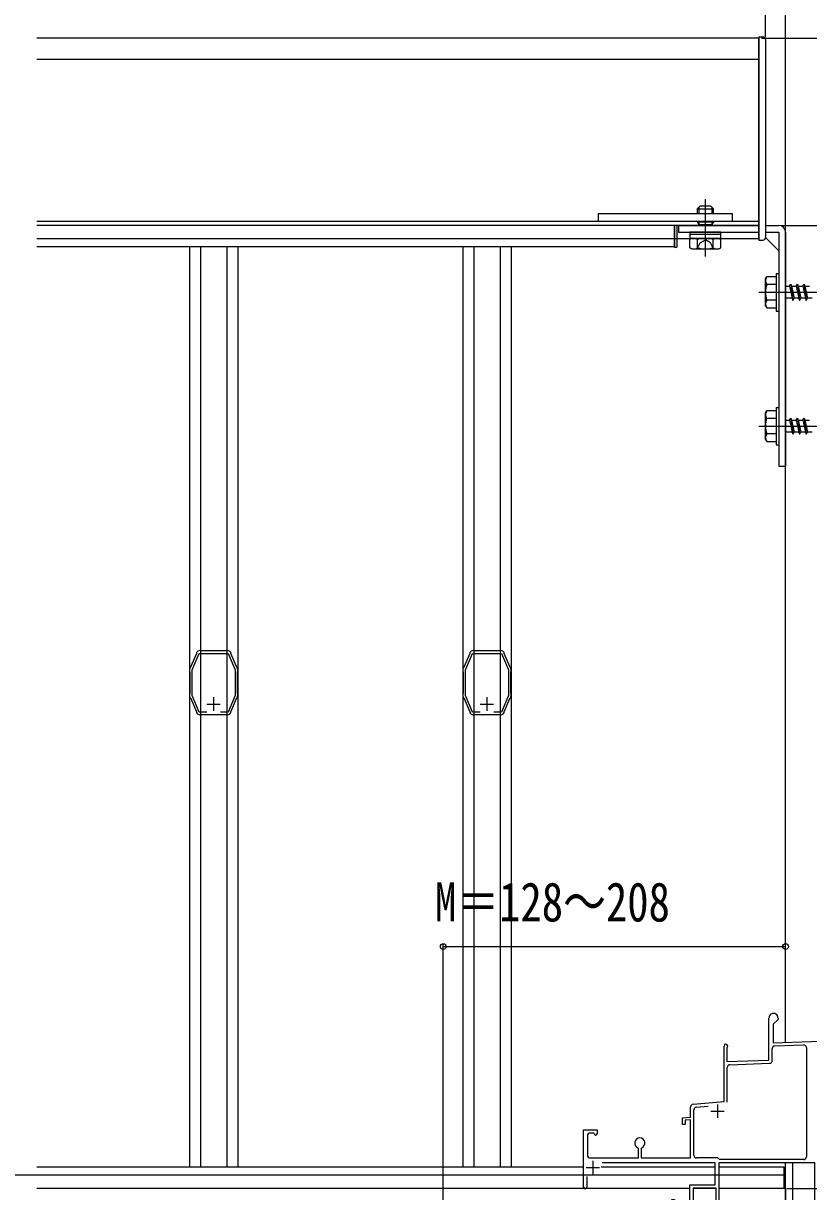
# Model space of a CAD drawing. Units: millimetres, scale not verified. Extents: x -875 to 875, y -1305 to 1298.
# Drawn here: x 343 to 636.6, y 567.1 to 1003.8 of the extents above; entities that cross this region are included whole.
import ezdxf
from ezdxf.enums import TextEntityAlignment as Align

# ---------------------------------------------------------------- set-up
doc = ezdxf.new("R2010")
doc.units = ezdxf.units.MM
doc.header["$LTSCALE"] = 8
for name, color, linetype in [('0-4_YKK_11E', 7, 'Continuous'), ('0-5_YKK_12', 2, 'Continuous'), ('0-6_YKK_13', 4, 'Continuous'), ('0-7_YKK_D', 6, 'Continuous'), ('0-9_YSS_K', 3, 'Continuous')]:
    doc.layers.add(name, color=color, linetype=linetype)
doc.styles.add('ＭＳ ゴシック', font='')
doc.styles.get('ＭＳ ゴシック').set_extended_font_data('MS Gothic')

msp = doc.modelspace()

# ---------------------------------------------------------------- linework, layer by layer
at = {"layer": '0-4_YKK_11E'}
for p, q in [((414.15, 751.9), (414.15, 746.9)), ((516.35, 751.9), (516.35, 746.9)), ((411.65, 749.4), (416.65, 749.4)), ((513.85, 749.4), (518.85, 749.4)), ((606.12, 620.94), (606, 620.7)), ((623, 616.093), (623, 620.575)), ((623.965, 621.575), (634.765, 621.952)), ((635.8, 620.953), (635.8, 580.1)), ((606.2, 600.61), (606.2, 613.575)), ((607.165, 614.575), (622.035, 615.094)), ((594.613, 598.68), (599.017, 599.065)), ((602.498, 599.7), (602.498, 594.7)), ((593.7, 580.7), (593.7, 597.684)), ((599.998, 597.2), (604.998, 597.2)), ((553.9, 588), (553.9, 580.7)), ((574.234, 583.548), (574.05, 583.271)), ((555.9, 578.6), (555.9, 573.6)), ((553.4, 576.1), (558.4, 576.1)), ((553.7, 572.814), (553.7, 568.8))]:
    msp.add_line(p, q, dxfattribs=at)
for points in [[(419.093, 769.3), (409.207, 769.3), (409.079, 769.347), (408.93, 769.392)], [(419.37, 769.392), (419.222, 769.347), (419.093, 769.3)], [(521.293, 769.3), (511.407, 769.3), (511.279, 769.347), (511.13, 769.392)], [(521.57, 769.392), (521.421, 769.347), (521.293, 769.3)], [(407.763, 768.617), (407.747, 768.462), (407.741, 768.325), (405.662, 763.381), (405.565, 763.279), (405.467, 763.176), (405.267, 762.699)], [(411.56, 746.4), (408.748, 746.4), (406.15, 752.582), (406.15, 762.218), (408.706, 768.3), (419.594, 768.3), (422.15, 762.219), (422.15, 752.582), (419.552, 746.4), (416.74, 746.4)], [(423.033, 762.699), (422.833, 763.176), (422.735, 763.279), (422.638, 763.381), (420.559, 768.325), (420.553, 768.462), (420.538, 768.617)], [(509.962, 768.617), (509.947, 768.462), (509.941, 768.325), (507.862, 763.381), (507.765, 763.279), (507.667, 763.176), (507.467, 762.699)], [(513.76, 746.4), (510.948, 746.4), (508.35, 752.582), (508.35, 762.218), (510.906, 768.3), (521.794, 768.3), (524.35, 762.219), (524.35, 752.582), (521.752, 746.4), (518.94, 746.4)], [(525.233, 762.699), (525.033, 763.176), (524.935, 763.279), (524.838, 763.381), (522.759, 768.325), (522.753, 768.462), (522.738, 768.617)], [(405.15, 762.118), (405.15, 761.6), (405.2, 761.468), (405.25, 761.335), (405.25, 753.465), (405.2, 753.332), (405.15, 753.2), (405.15, 752.682)], [(423.15, 752.682), (423.15, 753.2), (423.1, 753.332), (423.05, 753.465), (423.05, 761.335), (423.1, 761.468), (423.15, 761.6), (423.15, 762.118)], [(507.35, 762.118), (507.35, 761.6), (507.4, 761.468), (507.45, 761.335), (507.45, 753.465), (507.4, 753.332), (507.35, 753.2), (507.35, 752.682)], [(525.35, 752.682), (525.35, 753.2), (525.3, 753.332), (525.25, 753.465), (525.25, 761.335), (525.3, 761.468), (525.35, 761.6), (525.35, 762.118)], [(405.267, 752.101), (405.467, 751.624), (405.565, 751.521), (405.662, 751.419), (407.741, 746.475), (407.747, 746.338), (407.762, 746.183)], [(420.538, 746.183), (420.553, 746.338), (420.559, 746.475), (422.638, 751.419), (422.735, 751.521), (422.833, 751.624), (423.033, 752.101)], [(507.467, 752.101), (507.667, 751.624), (507.765, 751.521), (507.862, 751.419), (509.941, 746.475), (509.947, 746.338), (509.962, 746.183)], [(522.738, 746.183), (522.753, 746.338), (522.759, 746.475), (524.838, 751.419), (524.935, 751.521), (525.033, 751.624), (525.233, 752.101)], [(408.93, 745.407), (409.079, 745.453), (409.207, 745.5), (419.093, 745.5), (419.221, 745.453), (419.37, 745.407)], [(511.13, 745.407), (511.279, 745.453), (511.407, 745.5), (521.293, 745.5), (521.421, 745.453), (521.57, 745.407)], [(606, 620.7), (606, 615.735), (621.8, 616.287), (621.8, 632)], [(625.2, 632), (625.2, 631.5), (623.4, 629.7), (623.4, 622.756), (652.07, 623.757)], [(593.413, 599.78), (605, 600.794), (605, 615.144), (605, 621.5)], [(574.05, 583.271), (574.05, 579.7), (592.5, 579.7), (592.5, 593.959), (590.5, 593.784), (590.5, 592.2), (589.5, 592.2), (589.5, 594.7), (592.5, 594.962), (592.5, 598.784)], [(552.5, 568.8), (552.5, 590.2), (557.5, 590.2), (557.5, 588.7)], [(556.5, 588.7), (556.2, 589), (554.9, 589)], [(554.9, 579.7), (572.95, 579.7), (572.95, 583.271), (572.766, 583.548)], [(638.9, 548.937), (638.9, 577.9), (603, 577.9), (603, 563.7), (602, 563.7), (602, 568.4), (593.5, 568.4), (593.5, 555.3), (585.5, 555.3), (585.5, 556.6), (592.2, 556.6), (592.2, 559.8), (585.5, 559.8), (585.5, 564.2), (586.5, 564.2), (586.5, 561.1), (592.2, 561.1), (592.2, 569.7), (601.7, 569.7), (601.7, 577.9), (559.364, 577.9)], [(634.8, 579.1), (603.3, 579.1), (603, 579.4), (602.7, 579.7), (594.7, 579.7)]]:
    msp.add_lwpolyline(points, dxfattribs=at)
for centre, radius, start, end in [((409.08, 767.9), 1.5, 95.73921, 151.44435), ((419.22, 767.9), 1.5, 28.55562, 84.26075), ((511.28, 767.9), 1.5, 95.73921, 151.44435), ((521.42, 767.9), 1.5, 28.55562, 84.26075), ((406.65, 762.118), 1.5, 157.21229, 180.00002), ((421.65, 762.118), 1.5, 359.99994, 22.78745), ((508.85, 762.118), 1.5, 157.21229, 180.00002), ((523.85, 762.118), 1.5, 359.99994, 22.78745), ((406.65, 752.682), 1.5, 179.99992, 202.78766), ((421.65, 752.682), 1.5, 337.21227, 0), ((508.85, 752.682), 1.5, 179.99992, 202.78766), ((523.85, 752.682), 1.5, 337.21227, 0), ((409.08, 746.9), 1.5, 208.55653, 264.26086), ((419.22, 746.9), 1.5, 275.73917, 331.44408), ((511.28, 746.9), 1.5, 208.55653, 264.26086), ((521.42, 746.9), 1.5, 275.73917, 331.44408), ((623.5, 632), 1.7, 359.99947, 180.00002), ((605.7, 621.5), 0.7, 306.86817, 180.00002), ((624, 620.575), 1, 92.00069, 180.00002), ((634.8, 620.953), 1, 0, 92.00069), ((622, 616.093), 1, 288.22292, 0), ((607.2, 613.575), 1, 92.00069, 180.00002), ((622, 616.093), 1, 271.99985, 288.22292), ((593.5, 598.784), 1, 95.00013, 180.00002), ((594.7, 597.684), 1, 95.00018, 180.00002), ((554.9, 588), 1, 89.99998, 180.00002), ((557, 588.7), 0.5, 180.00002, 0), ((573.5, 585.3), 1.9, 292.72723, 247.27088), ((554.9, 580.7), 1, 180.00002, 270), ((594.7, 580.7), 1, 180.00002, 270), ((634.8, 580.1), 1, 270, 0), ((553.1, 568.8), 0.6, 180.00145, 0)]:
    msp.add_arc(centre, radius, start, end, dxfattribs=at)
at = {"layer": '0-5_YKK_12'}
for p, q in [((618, 998.3), (348, 998.3)), ((618, 923.3), (618, 998.3)), ((618, 990.3), (348, 990.3)), ((618, 929.8), (348, 929.8)), ((618, 928.3), (348, 928.3)), ((586.5, 928.3), (348, 928.3)), ((618, 923.3), (348, 923.3)), ((586.5, 920.3), (348, 920.3)), ((405.15, 920.3), (405.15, 576.3)), ((409.207, 920.3), (409.207, 576.3)), ((419.093, 920.3), (419.093, 576.3)), ((423.15, 920.3), (423.15, 576.3)), ((507.35, 920.3), (507.35, 576.3)), ((511.407, 920.3), (511.407, 576.3)), ((521.293, 920.3), (521.293, 576.3)), ((525.35, 920.3), (525.35, 576.3)), ((628, 573.3), (-223.961, 573.3)), ((552.5, 576.3), (348, 576.3)), ((601.7, 576.3), (559.048, 576.3)), ((627.5, 576.3), (603, 576.3)), ((627.5, 568.3), (627.5, 576.3)), ((592.2, 568.3), (348, 568.3)), ((552.768, 568.3), (348, 568.3)), ((592.2, 568.3), (553.432, 568.3)), ((601.924, 568.3), (593.576, 568.3)), ((601.924, 568.3), (593.576, 568.3)), ((628.001, 568.3), (603, 568.3)), ((627.5, 568.3), (603, 568.3)), ((628.001, 568.3), (628.001, 490.33))]:
    msp.add_line(p, q, dxfattribs=at)
msp.add_lwpolyline([(586.5, 928.3), (586.5, 923.3), (586.5, 920.3)], dxfattribs=at)
at = {"layer": '0-6_YKK_13'}
for p, q in [((618, 998.8), (618, 922.8)), ((618, 998.8), (619.5, 998.8)), ((620.5, 997.8), (620.5, 923.8)), ((595, 934.5), (596, 935.5)), ((595.54, 935.04), (595.54, 932.8)), ((600, 935.5), (596, 935.5)), ((598, 916.679), (598, 938.089)), ((601, 934.5), (600, 935.5)), ((600.46, 935.04), (600.46, 932.8)), ((595, 934.5), (601, 934.5)), ((595, 934.5), (595, 932.8)), ((601, 932.8), (601, 934.5)), ((587.031, 928.268), (586.5, 928.3)), ((588, 928.3), (618, 928.3)), ((595, 929.8), (595, 929.6)), ((595, 929.6), (601, 929.6)), ((601, 929.6), (600.46, 928.665)), ((601, 929.6), (601, 929.8)), ((620.5, 928.3), (625.5, 928.3)), ((586.5, 920), (586.5, 921.8)), ((587.5, 920.532), (587.5, 921.8)), ((593, 923.5), (592.226, 923.053)), ((592.226, 919.947), (592.226, 923.053)), ((603.75, 925.8), (592.25, 925.8)), ((592.25, 925), (592.25, 923.5)), ((592.25, 925), (603.75, 925)), ((592.25, 923.5), (603.75, 923.5)), ((593, 923.5), (603, 923.5)), ((595.113, 919.947), (595.113, 923.053)), ((600.887, 919.947), (600.887, 923.053)), ((603, 923.5), (603.773, 923.053)), ((603.75, 923.5), (603.75, 925)), ((603.773, 919.947), (603.773, 923.053)), ((618, 922.8), (619.5, 922.8)), ((620.5, 923.8), (625.5, 918.8)), ((628, 925.8), (628, 838.3)), ((587.031, 920.032), (586.5, 920)), ((593, 919.5), (592.226, 919.947)), ((593, 919.5), (603, 919.5)), ((603, 919.5), (603.773, 919.947)), ((620.5, 908.3), (620.933, 909.05)), ((624.5, 909.05), (620.931, 909.05)), ((624.5, 910.3), (624.5, 896.3)), ((624.5, 910.3), (625.5, 910.3)), ((624.5, 909.05), (624.5, 897.55)), ((625.5, 910.3), (625.5, 896.3)), ((620.5, 898.3), (620.5, 908.3)), ((624.5, 906.187), (620.947, 906.187)), ((628, 905.55), (629.5, 905.55)), ((630, 906.3), (630.75, 900.3)), ((630.25, 905.55), (631.25, 901.05)), ((630.25, 905.55), (632, 905.55)), ((632, 905.55), (632.5, 906.3)), ((632, 905.55), (633, 901.05)), ((632.5, 906.3), (633.25, 900.3)), ((632.5, 906.3), (632.75, 905.55)), ((632.75, 905.55), (633.75, 901.05)), ((632.75, 905.55), (634.5, 905.55)), ((635, 906.3), (635.75, 900.3)), ((635.25, 905.55), (637, 905.55)), ((635.25, 905.55), (636.25, 901.05)), ((618, 903.3), (717, 903.3)), ((624.5, 900.413), (620.947, 900.413)), ((630.5, 901.05), (628, 901.05)), ((633, 901.05), (631.25, 901.05)), ((633, 901.05), (633.25, 900.3)), ((633.25, 900.3), (633.75, 901.05)), ((635.5, 901.05), (633.75, 901.05)), ((638, 901.05), (636.25, 901.05)), ((620.5, 898.3), (620.933, 897.55)), ((620.931, 897.55), (624.5, 897.55)), ((624.5, 896.3), (625.5, 896.3)), ((620.5, 858.3), (620.933, 859.05)), ((620.5, 848.3), (620.5, 858.3)), ((624.5, 859.05), (620.931, 859.05)), ((624.5, 856.187), (620.947, 856.187)), ((624.5, 860.3), (624.5, 846.3)), ((624.5, 860.3), (625.5, 860.3)), ((624.5, 859.05), (624.5, 847.55)), ((625.5, 860.3), (625.5, 846.3)), ((630, 856.3), (630.75, 850.3)), ((632, 855.55), (632.5, 856.3)), ((632.5, 856.3), (633.25, 850.3)), ((632.5, 856.3), (632.75, 855.55)), ((635, 856.3), (635.75, 850.3)), ((618, 853.3), (717, 853.3)), ((628, 855.55), (629.5, 855.55)), ((630.25, 855.55), (631.25, 851.05)), ((630.25, 855.55), (632, 855.55)), ((632, 855.55), (633, 851.05)), ((632.75, 855.55), (633.75, 851.05)), ((632.75, 855.55), (634.5, 855.55)), ((635.25, 855.55), (637, 855.55)), ((635.25, 855.55), (636.25, 851.05)), ((620.5, 848.3), (620.933, 847.55)), ((620.931, 847.55), (624.5, 847.55)), ((624.5, 850.413), (620.947, 850.413)), ((630.5, 851.05), (628, 851.05)), ((633, 851.05), (631.25, 851.05)), ((633, 851.05), (633.25, 850.3)), ((633.25, 850.3), (633.75, 851.05)), ((635.5, 851.05), (633.75, 851.05)), ((638, 851.05), (636.25, 851.05)), ((624.5, 846.3), (625.5, 846.3)), ((625.5, 838.3), (628, 838.3))]:
    msp.add_line(p, q, dxfattribs=at)
msp.add_lwpolyline([(608, 932.8), (608, 929.8), (558, 929.8), (558, 932.8)], close=True, dxfattribs=at)
for points in [[(586.5, 921.8), (586.5, 923.3), (586.5, 928.3)], [(587.5, 921.8), (587.5, 923.3), (587.5, 927.768)], [(588, 928.3), (588, 925.8), (618, 925.8)], [(595, 929.6), (595.54, 928.665), (600.46, 928.665)], [(595.54, 929.8), (595.54, 928.665), (595.54, 928.3)], [(600.46, 929.8), (600.46, 928.665), (600.46, 928.3)], [(592.25, 925.8), (592.25, 925), (603.75, 925), (603.75, 925.8)], [(594.95, 919.497), (596.1, 921.855), (598, 922.866)], [(601.05, 919.497), (599.9, 921.855), (598, 922.866)], [(620.5, 925.8), (625.5, 925.8), (625.5, 838.3)], [(629.5, 905.55), (630, 906.3), (630.25, 905.55)], [(629.5, 905.55), (630.5, 901.05), (630.75, 900.3), (631.25, 901.05)], [(634.5, 905.55), (635, 906.3), (635.25, 905.55)], [(634.5, 905.55), (635.5, 901.05), (635.75, 900.3), (636.25, 901.05)], [(629.5, 855.55), (630, 856.3), (630.25, 855.55)], [(634.5, 855.55), (635, 856.3), (635.25, 855.55)], [(629.5, 855.55), (630.5, 851.05), (630.75, 850.3), (631.25, 851.05)], [(634.5, 855.55), (635.5, 851.05), (635.75, 850.3), (636.25, 851.05)]]:
    msp.add_lwpolyline(points, dxfattribs=at)
for centre, radius, start, end in [((619.5, 997.8), 1, 0, 90), ((587, 927.768), 0.5, 0, 86.5), ((625.5, 925.8), 2.5, 0, 90), ((593.67, 920.944), 2.556, 55.61708, 124.38292), ((598, 913.946), 9.554, 72.41276, 107.58724), ((602.33, 920.944), 2.556, 55.61708, 124.38292), ((619.5, 923.8), 1, 270, 0), ((587, 920.532), 0.5, 273.5, 0), ((593.67, 922.056), 2.556, 235.61708, 304.38292), ((598, 929.054), 9.554, 252.41276, 287.58724), ((602.33, 922.056), 2.556, 235.61708, 304.38292), ((623.056, 907.63), 2.556, 146.25178, 214.38425), ((630.054, 903.3), 9.553, 162.41205, 197.58795), ((623.056, 898.97), 2.556, 145.61575, 213.74822), ((623.056, 857.63), 2.556, 146.25178, 214.38425), ((630.054, 853.3), 9.553, 162.41205, 197.58795), ((623.056, 848.97), 2.556, 145.61575, 213.74822)]:
    msp.add_arc(centre, radius, start, end, dxfattribs=at)
at = {"layer": '0-7_YKK_D'}
for p, q in [((620.5, 998.8), (620.5, 1051.3)), ((619, 998.3), (826, 998.3)), ((626.5, 928.3), (826, 928.3)), ((500, 483.8), (500, 659.7)), ((500, 658.7), (628, 658.7)), ((628.5, 568.3), (826, 568.3)), ((628.5, 568.3), (826, 568.3))]:
    msp.add_line(p, q, dxfattribs=at)
for centre in [(500, 658.7), (628, 658.7)]:
    msp.add_circle(centre, 1.075, dxfattribs=at)
at = {"layer": '0-9_YSS_K'}
for p, q in [((628.001, 622.917), (628, 1072.3)), ((628.001, 488.227), (628.001, 577.9)), ((630.65, 577.9), (630.65, 525.3))]:
    msp.add_line(p, q, dxfattribs=at)

# ---------------------------------------------------------------- texts
at = {"layer": '0-7_YKK_D', "style": 'ＭＳ ゴシック', "width": 0.8}
msp.add_text('M＝128～208', height=14.66, dxfattribs=at).set_placement((496.909, 663.7), align=Align.BOTTOM_LEFT)

doc.saveas('drawing.dxf')
